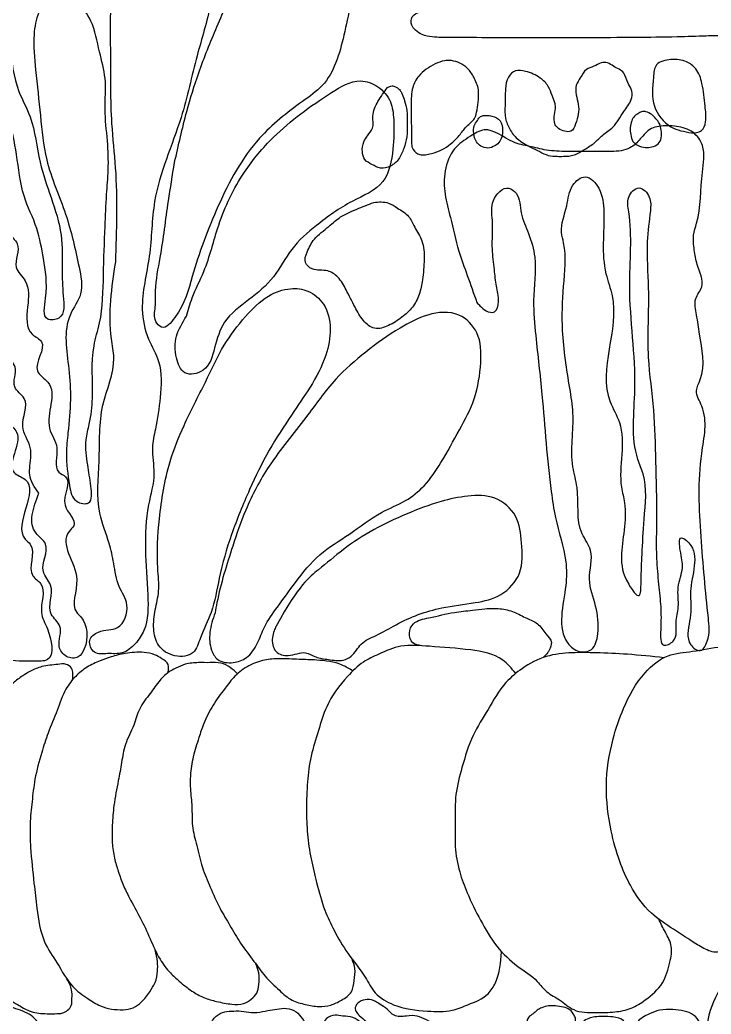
# Model space of a CAD drawing. Header units: millimetres. Extents: x 0 to 1128, y 0 to 3594.
# Drawn here: x 497.5 to 558.6, y 3270.1 to 3358.1 of the extents above; entities that cross this region are included whole.
import ezdxf

# ---------------------------------------------------------------- set-up
doc = ezdxf.new("R2010")
doc.units = ezdxf.units.MM
doc.layers.add('ceco.net 396 Corinthian column', color=7, linetype='Continuous')

msp = doc.modelspace()

# ---------------------------------------------------------------- linework, layer by layer
at = {"layer": 'ceco.net 396 Corinthian column'}
for points, knots in [([(493.704, 3311.101), (493.941, 3310.833), (495.102, 3309.521), (493.032, 3306.542), (495.578, 3304.381), (494.392, 3302.316), (496.578, 3301.269), (498.119, 3301.395), (500.679, 3301.285), (500.146, 3304.045), (498.99, 3305.846), (499.983, 3307.986), (497.844, 3309.189), (499.112, 3311.292), (496.491, 3313.09), (499.776, 3317.054), (495.753, 3318.226), (498.174, 3321.197), (495.727, 3322.815), (496.613, 3324.81), (495.558, 3327.103), (495.999, 3329.801), (494.856, 3332.617), (494.853, 3334.921), (493.414, 3336.472), (493.886, 3340.184), (491.198, 3345.103), (489.448, 3352.909), (486.28, 3361.985), (482.972, 3371.366), (480.485, 3378.901), (478.7, 3383.89), (475.763, 3388.49), (473.468, 3393.288), (469.181, 3398.445), (465.86, 3403.072), (461.756, 3407.929), (457.95, 3411.04), (454.825, 3414.167), (451.416, 3414.842), (449.073, 3415.558), (447.549, 3415.054), (447.519, 3413.954), (448.366, 3413.294), (449.682, 3413.081), (451.674, 3412.132), (453.758, 3410.976), (457.957, 3409.57), (460.233, 3405.429), (463.434, 3402.464), (464.169, 3399.847), (466.471, 3398.795), (466.995, 3396.095), (469.945, 3393.422), (471.106, 3388.89), (473.416, 3384.829), (474.012, 3381.741), (475.186, 3379.768), (474.939, 3377.891), (476.201, 3376.608), (476.252, 3375.152), (476.473, 3373.77), (477.158, 3372.639), (478.447, 3371.491), (478.714, 3369.832), (480.038, 3368.286), (479.275, 3366.824), (479.737, 3365.737), (480.462, 3365.35), (480.926, 3364.224), (481.8, 3363.037), (481.457, 3361.282), (482.787, 3359.402), (483.564, 3356.978), (483.857, 3353.948), (486.026, 3349.212), (487, 3342.048), (489.972, 3335.1), (489.864, 3329.95), (491.053, 3327.262), (491.548, 3324.977), (491.146, 3322.853), (492.425, 3321.169), (491.499, 3319.14), (493.83, 3318.11), (492.356, 3315.885), (494.375, 3314.079), (492.985, 3312.194), (493.56, 3311.319), (493.704, 3311.101)], [0, 0, 0, 0, 0.004087, 0.020037, 0.030138, 0.035917, 0.042172, 0.052438, 0.057288, 0.068104, 0.074188, 0.084408, 0.088234, 0.099387, 0.10194, 0.12297, 0.127558, 0.141813, 0.146509, 0.157642, 0.161729, 0.1762, 0.188226, 0.197775, 0.202109, 0.212256, 0.238677, 0.267485, 0.30748, 0.353284, 0.386139, 0.402321, 0.416187, 0.451081, 0.465319, 0.495978, 0.519192, 0.540688, 0.555009, 0.57051, 0.581106, 0.583834, 0.587981, 0.591014, 0.595975, 0.603665, 0.617159, 0.62452, 0.65568, 0.669047, 0.675944, 0.68665, 0.695744, 0.706528, 0.732641, 0.749555, 0.761991, 0.769809, 0.776142, 0.782968, 0.789406, 0.792949, 0.799632, 0.804685, 0.813063, 0.818846, 0.826981, 0.829354, 0.832179, 0.836274, 0.843454, 0.848924, 0.856043, 0.869567, 0.879212, 0.892055, 0.931028, 0.964853, 0.980742, 0.991082, 0.999535, 1.008456, 1.015414, 1.022646, 1.029589, 1.037164, 1.046071, 1.055055, 1.05805, 1.05805, 1.05805, 1.05805]), ([(499.138, 3316.234), (498.656, 3314.917), (498.003, 3313.131), (500.387, 3311.555), (498.973, 3309.508), (500.762, 3307.842), (499.594, 3305.741), (501.473, 3304.418), (500.627, 3302.845), (501.489, 3301.647), (502.699, 3301.554), (503.57, 3303.045), (503.472, 3304.758), (501.846, 3306.221), (503.437, 3309.143), (500.682, 3311.944), (502.741, 3313.67), (500.596, 3315.221), (502.288, 3317.471), (500.288, 3318.252), (501.167, 3320.301), (499.296, 3322.494), (501.159, 3325.61), (498.206, 3327.174), (500.181, 3329.47), (497.928, 3330.448), (498.153, 3332.711), (498.384, 3334.857), (496.644, 3336.294), (497.784, 3338.171), (496.364, 3339.135), (496.84, 3340.474), (494.856, 3341.426), (496.641, 3343.563), (494.592, 3345.221), (496.154, 3349.402), (492.347, 3354.758), (490.575, 3362.259), (487.933, 3368.681), (486.637, 3374.977), (482.833, 3380.753), (480.723, 3387.288), (477.481, 3392.767), (474.818, 3397.059), (472.145, 3400.904), (469.132, 3402.772), (468.127, 3404.542), (467.03, 3404.91), (466.15, 3404.39), (466.969, 3402.9), (468.715, 3400.912), (471.527, 3396.95), (474.972, 3391.626), (478.62, 3386.248), (480.938, 3379.933), (482.818, 3374.001), (485.502, 3367.168), (487.663, 3361.257), (489.034, 3355.524), (491.212, 3350.864), (493.029, 3345.787), (493.451, 3341.098), (495.026, 3337.571), (495.979, 3334.114), (496.331, 3331.031), (495.885, 3328.528), (497.506, 3327.405), (496.522, 3325.616), (498.554, 3324.467), (497.184, 3322.194), (498.671, 3320.359), (498.347, 3318.852), (498.299, 3317.432), (498.772, 3316.757), (499.138, 3316.234)], [0, 0, 0, 0, 0.0141431, 0.0191891, 0.0288728, 0.0343285, 0.0444945, 0.0497827, 0.0569002, 0.0612174, 0.0653243, 0.0688893, 0.0801836, 0.082331, 0.0939116, 0.1110487, 0.113582, 0.1214926, 0.131471, 0.1342904, 0.1429304, 0.1502337, 0.1664845, 0.1719291, 0.1822849, 0.1863369, 0.1961739, 0.2053314, 0.2111025, 0.2193706, 0.2241139, 0.2275321, 0.233633, 0.2428611, 0.2488724, 0.259806, 0.2886248, 0.3209044, 0.3524846, 0.3710869, 0.3969143, 0.4337564, 0.4525216, 0.4725941, 0.4943387, 0.50735, 0.5141149, 0.5174731, 0.5201936, 0.523853, 0.5339088, 0.5547762, 0.5798082, 0.6104738, 0.6315713, 0.6597853, 0.6847613, 0.7191363, 0.7348097, 0.7548798, 0.78035, 0.7987832, 0.8103151, 0.8262318, 0.8410928, 0.8481824, 0.8537574, 0.8606335, 0.8658927, 0.8757764, 0.8836944, 0.891099, 0.8932133, 0.9004675, 0.9004675, 0.9004675, 0.9004675]), ([(492.91, 3371.067), (492.964, 3370.328), (492.979, 3369.444), (491.564, 3369.189), (489.89, 3369.198), (490.408, 3366.962), (492.148, 3365.237), (493.869, 3362.113), (494.051, 3358.177), (495.399, 3354.117), (496.411, 3350.017), (497.265, 3346.106), (497.559, 3342.662), (499.062, 3339.839), (499.6, 3336.663), (500.014, 3334.382), (499.35, 3331.414), (501.537, 3331.658), (501.246, 3333.956), (501.184, 3336.2), (501.28, 3339.244), (500.265, 3342.348), (499.029, 3345.741), (498.772, 3349.084), (497.008, 3352.223), (496.606, 3355.347), (496.397, 3359.109), (494.926, 3362.751), (496.399, 3366.691), (493.231, 3369.479), (494.673, 3373.699), (493.905, 3377.511), (492.428, 3381.047), (493.375, 3384.977), (491.666, 3389.647), (490.304, 3393.294), (488.026, 3395.046), (486.888, 3395.671), (485.443, 3395.508), (484.81, 3392.148), (483.906, 3388.828), (486.098, 3385.742), (487.419, 3383.077), (489.335, 3379.25), (491.385, 3375.212), (492.617, 3372.356), (492.901, 3371.11), (492.91, 3371.067)], [0, 0, 0, 0, 0.00088925, 0.00164418, 0.00280344, 0.0036027, 0.00561087, 0.00838616, 0.01088383, 0.01400944, 0.01753977, 0.01997334, 0.02264136, 0.02485801, 0.02679843, 0.02932792, 0.03066842, 0.03137413, 0.0328052, 0.03449032, 0.03666622, 0.03913408, 0.04148628, 0.04443134, 0.04619123, 0.04912196, 0.05109778, 0.0542722, 0.05750017, 0.05849786, 0.06271258, 0.06534229, 0.06696231, 0.07082159, 0.07344312, 0.07758741, 0.07883726, 0.079529, 0.08038327, 0.08145208, 0.08608464, 0.08731211, 0.08938415, 0.09252243, 0.09650803, 0.09912797, 0.09922003, 0.09922003, 0.09922003, 0.09922003]), ([(505.946, 3336.694), (505.606, 3334.426), (505.182, 3331.585), (506.067, 3327.335), (504.379, 3323.838), (504.624, 3319.207), (504.126, 3315.003), (505.342, 3312.109), (505.827, 3309.936), (506.05, 3308.008), (507.31, 3306.347), (506.433, 3303.95), (504.6, 3304.235), (503.399, 3303.269), (503.977, 3301.887), (505.299, 3302.096), (506.607, 3301.923), (507.748, 3302.874), (508.852, 3304.549), (508.796, 3308.92), (508.222, 3313.522), (509.555, 3317.795), (509.033, 3320.06), (509.587, 3322.273), (509.922, 3324.779), (510.108, 3327.645), (508.648, 3329.974), (508.013, 3333.2), (509.151, 3337.221), (509.114, 3343.091), (511.776, 3348.741), (512.989, 3354.682), (514.517, 3359.469), (514.981, 3364.32), (514.44, 3367.995), (513.605, 3371.076), (511.588, 3371.449), (509.495, 3370.872), (507.427, 3368.366), (506.466, 3364.975), (505.383, 3360.461), (505.564, 3355.193), (505.459, 3349.699), (506.179, 3343.566), (506.04, 3339.472), (505.946, 3336.694)], [0, 0, 0, 0, 0.0270861, 0.0339197, 0.050906, 0.0705838, 0.0890403, 0.1001167, 0.1073585, 0.1157194, 0.1227772, 0.1312964, 0.1382812, 0.1425051, 0.1468898, 0.1515418, 0.1567093, 0.1623619, 0.1678587, 0.1804164, 0.2121715, 0.2234599, 0.2324322, 0.2390355, 0.2502828, 0.2630497, 0.2716771, 0.282345, 0.3012299, 0.3205935, 0.3516117, 0.3740345, 0.3928787, 0.4116208, 0.4308946, 0.4390507, 0.4457944, 0.4525381, 0.464517, 0.4820945, 0.4945232, 0.5197102, 0.5444519, 0.5601306, 0.5932311, 0.5932311, 0.5932311, 0.5932311]), ([(511.157, 3345.496), (510.971, 3344.361), (510.513, 3341.56), (510.057, 3337.774), (509.418, 3334.649), (509.515, 3332.771), (509.25, 3331.589), (510.201, 3330.548), (512.01, 3332.649), (512.834, 3336.141), (514.935, 3341.857), (517.935, 3347.407), (521.696, 3350.374), (525.082, 3352.698), (526.269, 3356.987), (527.167, 3361.645), (526.562, 3365.813), (526.785, 3368.81), (525.257, 3370.764), (522.474, 3370.158), (519.285, 3367.152), (517.003, 3362.352), (514.911, 3357.547), (513.326, 3353.702), (512.102, 3349.676), (511.498, 3347.005), (511.157, 3345.496)], [0, 0, 0, 0, 0.0137126, 0.0338433, 0.0456356, 0.0513756, 0.0564075, 0.0593054, 0.0650463, 0.0808233, 0.1072239, 0.1351501, 0.1550725, 0.1639496, 0.1832231, 0.2047677, 0.2208756, 0.2330325, 0.2399886, 0.2462777, 0.2636851, 0.2910303, 0.3089037, 0.3263809, 0.3405868, 0.3590475, 0.3590475, 0.3590475, 0.3590475]), ([(502.552, 3359.837), (502.999, 3359.251), (504.023, 3357.905), (504.439, 3355.411), (505.182, 3352.846), (504.896, 3350.171), (505.254, 3347.493), (505.34, 3344.973), (505.108, 3342.446), (504.988, 3339.352), (504.846, 3335.563), (504.817, 3331.988), (503.67, 3328.467), (504.041, 3325.41), (503.72, 3322.631), (503.182, 3320.706), (503.458, 3318.765), (503.726, 3317.146), (503.957, 3315.104), (502.11, 3315.429), (501.777, 3317.426), (501.489, 3319.403), (501.773, 3321.957), (502.006, 3324.444), (501.806, 3327.888), (501.142, 3331.308), (503.196, 3333.9), (502.523, 3337.117), (501.672, 3341.028), (499.679, 3345.306), (499.289, 3349.696), (498.893, 3353.377), (498.579, 3356.448), (499.01, 3358.79), (499.882, 3360.169), (501.327, 3360.921), (502.06, 3360.273), (502.552, 3359.837)], [0, 0, 0, 0, 0.008674, 0.0199113, 0.0295381, 0.0403524, 0.051477, 0.0617406, 0.0703553, 0.0817388, 0.0986632, 0.1157116, 0.123985, 0.1423741, 0.1515924, 0.1572489, 0.1661394, 0.1737089, 0.179591, 0.183794, 0.1898767, 0.2013009, 0.2085324, 0.2202085, 0.2310369, 0.2501793, 0.2583102, 0.2677553, 0.2869236, 0.3072582, 0.3229449, 0.3391151, 0.3516063, 0.3595475, 0.3670944, 0.3704501, 0.3773238, 0.3773238, 0.3773238, 0.3773238]), ([(537.451, 3359.211), (536.837, 3359.19), (535.747, 3359.153), (534.282, 3359.192), (533.162, 3358.932), (532.097, 3358.605), (532.054, 3357.66), (532.496, 3357.139), (533.118, 3356.739), (534.188, 3356.537), (536.258, 3356.588), (539.444, 3356.491), (543.458, 3356.531), (547.666, 3356.504), (551.713, 3356.572), (555.232, 3356.57), (557.895, 3356.69), (559.498, 3356.713), (560.757, 3356.777), (561.029, 3357.712), (560.991, 3358.549), (560.406, 3359.087), (559.669, 3359.477), (557.627, 3359.454), (554.487, 3359.257), (549.965, 3359.222), (545.869, 3359.376), (542.014, 3359.127), (539.415, 3359.136), (537.844, 3359.196), (537.451, 3359.211)], [0, 0, 0, 0, 0.0073689, 0.0130632, 0.0171661, 0.0215907, 0.0244387, 0.0267145, 0.0295009, 0.0331157, 0.0394793, 0.0542143, 0.0711262, 0.0873658, 0.1044452, 0.1193468, 0.1295667, 0.1357636, 0.1393785, 0.1428269, 0.1458552, 0.1490531, 0.1516738, 0.1557045, 0.1727962, 0.189709, 0.2094661, 0.2216992, 0.2357638, 0.2404559, 0.2404559, 0.2404559, 0.2404559]), ([(536.397, 3354.299), (536.643, 3354.151), (537.164, 3353.837), (537.693, 3352.978), (538.105, 3352.049), (538.048, 3351.043), (537.948, 3350.205), (537.755, 3349.278), (536.938, 3348.709), (536.365, 3347.837), (535.628, 3347.154), (534.819, 3346.565), (533.892, 3346.28), (532.936, 3346.038), (532.059, 3346.679), (532.164, 3347.851), (532.08, 3349.133), (532.105, 3350.61), (532.101, 3352.02), (532.664, 3353.127), (533.417, 3353.786), (534.204, 3354.214), (534.955, 3354.532), (535.722, 3354.547), (536.159, 3354.387), (536.397, 3354.299)], [0, 0, 0, 0, 0.00337242, 0.00715773, 0.01179939, 0.01523662, 0.01893244, 0.02205073, 0.02602495, 0.03017973, 0.03447705, 0.03794519, 0.04197261, 0.04611683, 0.04898329, 0.05337625, 0.05887837, 0.06472326, 0.0709385, 0.07545063, 0.07902176, 0.08272141, 0.08613047, 0.08863009, 0.09164549, 0.09164549, 0.09164549, 0.09164549]), ([(544.837, 3348.82), (544.934, 3348.705), (545.16, 3348.437), (545.65, 3348.243), (546.369, 3348.157), (546.671, 3348.982), (546.932, 3349.746), (546.929, 3350.658), (546.678, 3351.472), (546.605, 3352.339), (547.111, 3353.018), (547.486, 3353.771), (548.288, 3353.973), (548.838, 3354.351), (549.515, 3354.366), (550.108, 3353.894), (551.009, 3353.568), (551.19, 3352.555), (551.712, 3351.871), (551.583, 3350.855), (550.77, 3349.923), (550.165, 3348.651), (549.054, 3347.978), (548.331, 3347.178), (547.438, 3346.667), (546.574, 3346.087), (545.709, 3346.035), (544.947, 3346.038), (544.205, 3346.065), (543.441, 3346.487), (542.514, 3346.93), (541.508, 3347.472), (540.792, 3348.399), (540.359, 3349.419), (540.419, 3350.654), (540.411, 3351.866), (540.547, 3353.022), (541.31, 3353.744), (542.421, 3353.547), (543.444, 3353.118), (544.273, 3352.3), (544.558, 3351.369), (544.959, 3350.553), (544.754, 3349.768), (544.744, 3349.216), (544.814, 3348.915), (544.837, 3348.82)], [0, 0, 0, 0, 0.0017692, 0.0041185, 0.0062632, 0.0093714, 0.0128394, 0.0164133, 0.0198236, 0.0231583, 0.026144, 0.0297193, 0.0326004, 0.0354816, 0.0376263, 0.0400819, 0.0443784, 0.0480081, 0.0514193, 0.054288, 0.0593148, 0.0659905, 0.0705702, 0.0744502, 0.0787483, 0.0828024, 0.0866101, 0.0887826, 0.0919781, 0.0952719, 0.0990109, 0.1043449, 0.1086262, 0.1127537, 0.1172669, 0.1231176, 0.1274132, 0.13073, 0.1342461, 0.1399347, 0.1440739, 0.1475181, 0.1515357, 0.1543957, 0.1569013, 0.1580654, 0.1580654, 0.1580654, 0.1580654]), ([(556.906, 3348.117), (556.271, 3348.228), (554.852, 3348.477), (553.27, 3350.52), (553.504, 3352.492), (553.624, 3354.379), (555.139, 3354.663), (556.386, 3354.574), (557.457, 3353.747), (557.954, 3352.29), (558.063, 3350.685), (558.266, 3349.297), (557.953, 3348.32), (557.355, 3348.128), (557.051, 3348.121), (556.906, 3348.117)], [0, 0, 0, 0, 0.0075421, 0.01685535, 0.02703918, 0.03153456, 0.03694378, 0.04244871, 0.04659516, 0.05213317, 0.06020359, 0.06575511, 0.06911368, 0.07103604, 0.07276986, 0.07276986, 0.07276986, 0.07276986]), ([(512.208, 3331.897), (511.853, 3331.316), (511.158, 3330.179), (511.194, 3328.379), (511.865, 3326.513), (514.173, 3326.979), (514.716, 3329.188), (515.418, 3331.645), (517.777, 3333.344), (520.052, 3335.224), (521.398, 3337.973), (523.908, 3340.137), (526.577, 3342.068), (529.977, 3343.396), (530.533, 3346.606), (530.622, 3348.935), (530.385, 3350.958), (529.282, 3352.301), (527.207, 3353.025), (523.864, 3350.985), (520.384, 3348.466), (516.95, 3344.418), (514.999, 3340.296), (514.103, 3336.345), (512.759, 3333.804), (512.365, 3332.44), (512.208, 3331.897)], [0, 0, 0, 0, 0.0079095, 0.0154864, 0.0214882, 0.0279664, 0.0368304, 0.0465203, 0.0580725, 0.0700382, 0.081601, 0.0937669, 0.108893, 0.1217556, 0.133647, 0.1441422, 0.1503729, 0.1572921, 0.1637484, 0.1747448, 0.2005275, 0.2164657, 0.2371942, 0.2543372, 0.2645185, 0.2712474, 0.2712474, 0.2712474, 0.2712474]), ([(530.009, 3352.141), (529.712, 3351.737), (529.145, 3350.966), (528.585, 3349.726), (528.847, 3348.561), (528.236, 3347.917), (527.83, 3347.256), (527.713, 3346.501), (527.931, 3345.676), (528.647, 3345.31), (529.389, 3344.888), (530.334, 3345.12), (531.072, 3345.788), (531.457, 3346.746), (531.767, 3347.793), (531.747, 3348.93), (531.753, 3350), (531.566, 3350.878), (531.33, 3351.434), (531.177, 3351.831), (530.949, 3352.046), (530.704, 3352.225), (530.362, 3352.307), (530.138, 3352.201), (530.009, 3352.141)], [0, 0, 0, 0, 0.0060061, 0.01145008, 0.01571215, 0.01891232, 0.02137743, 0.02496627, 0.02777237, 0.03082713, 0.03409354, 0.0377163, 0.04149087, 0.04561751, 0.04983627, 0.0544535, 0.05907072, 0.06260758, 0.06503867, 0.06630306, 0.06760845, 0.06869416, 0.06992416, 0.07156629, 0.07156629, 0.07156629, 0.07156629]), ([(539.023, 3349.657), (539.325, 3349.593), (539.922, 3349.465), (540.223, 3348.617), (540.183, 3347.933), (539.982, 3347.343), (539.515, 3346.931), (538.893, 3346.703), (538.274, 3346.898), (537.766, 3347.353), (537.626, 3348.026), (537.587, 3348.732), (537.943, 3349.18), (538.178, 3349.596), (538.641, 3349.685), (538.929, 3349.65), (539.11, 3349.628)], [0, 0, 0, 0, 0.00345178, 0.00683894, 0.00947695, 0.01169021, 0.01404206, 0.01669087, 0.01919738, 0.02138746, 0.02450575, 0.02714365, 0.02940487, 0.03119524, 0.03250476, 0.03468543, 0.03468543, 0.03468543, 0.03468543]), ([(552.876, 3349.99), (553.056, 3349.917), (553.399, 3349.78), (553.751, 3349.372), (554.117, 3348.946), (554.239, 3348.336), (554.284, 3347.697), (553.994, 3347.084), (553.413, 3346.839), (552.774, 3346.796), (552.171, 3346.945), (551.641, 3347.349), (551.517, 3347.96), (551.452, 3348.576), (551.574, 3349.146), (551.827, 3349.636), (552.221, 3349.828), (552.542, 3350.054), (552.766, 3350.011), (552.876, 3349.99)], [0, 0, 0, 0, 0.00228407, 0.00432841, 0.00633694, 0.00889503, 0.01153161, 0.01392865, 0.01640266, 0.01862225, 0.02153526, 0.02364959, 0.02614973, 0.02862243, 0.03105768, 0.03304207, 0.03488278, 0.03621589, 0.03749494, 0.03749494, 0.03749494, 0.03749494]), ([(537.911, 3333.093), (537.632, 3333.899), (537.105, 3335.421), (536.167, 3337.891), (535.677, 3340.33), (535.016, 3342.658), (534.962, 3344.773), (535.723, 3346.761), (537.182, 3347.727), (538.998, 3348.864), (540.686, 3347.267), (542.569, 3346.944), (544.148, 3346.518), (546.132, 3346.44), (548.061, 3346.482), (549.904, 3346.438), (551.401, 3346.576), (552.426, 3347.589), (553.109, 3348.483), (554.307, 3348.781), (555.569, 3348.759), (557.095, 3348.334), (558.217, 3346.747), (557.668, 3343.869), (557.766, 3341.225), (556.987, 3339.01), (557.154, 3337.745), (557.375, 3336.258), (558.21, 3334.699), (557.04, 3333.411), (557.405, 3331.893), (557.673, 3329.583), (558.264, 3327.216), (557.117, 3325.174), (558.478, 3323.082), (557.4, 3318.641), (557.688, 3312.483), (558.208, 3306.808), (558.579, 3303.56), (557.767, 3301.973), (556.306, 3303.097), (556.74, 3304.597), (556.889, 3306.233), (556.646, 3308.566), (557.835, 3311.177), (555.724, 3312.536), (555.944, 3310.794), (556.268, 3309.63), (555.553, 3307.901), (555.862, 3306.263), (555.404, 3304.734), (555.761, 3303.255), (554.081, 3302.429), (554.214, 3304.586), (554.215, 3306.094), (553.978, 3308.279), (553.731, 3310.89), (553.866, 3314.532), (553.705, 3318.904), (553.645, 3323.634), (552.848, 3328.723), (553.238, 3333.708), (552.834, 3338.047), (553.232, 3340.713), (553.365, 3342.429), (552.265, 3343.65), (551.099, 3342.4), (551.746, 3339.378), (551.066, 3333.686), (552.324, 3326.479), (551.447, 3320.708), (553.056, 3317.124), (552.693, 3314.252), (552.543, 3310.906), (552.436, 3309.076), (552.433, 3306.567), (550.85, 3308.748), (550.487, 3311.19), (551.359, 3314.314), (550.235, 3318.141), (551.386, 3321.432), (548.179, 3326.473), (550.94, 3331.414), (548.798, 3336.722), (549.303, 3340.05), (549.027, 3343.03), (547.613, 3344.637), (546.052, 3343.372), (545.966, 3341.487), (545.199, 3339.777), (545.896, 3337.435), (545.528, 3334.508), (545.372, 3330.211), (545.977, 3326.481), (546.636, 3322.489), (546.038, 3319.485), (547.102, 3316.032), (546.54, 3313.301), (548.395, 3310.959), (547.543, 3308.614), (548.556, 3306.236), (548.74, 3304.189), (548.349, 3302.276), (546.847, 3302.069), (544.794, 3303.843), (545.843, 3307.115), (545.861, 3310.808), (544.877, 3313.519), (544.394, 3317.034), (544.014, 3320.659), (543.678, 3325.27), (543.177, 3329.459), (542.792, 3333.511), (543.297, 3336.575), (542.563, 3339.16), (541.7, 3340.932), (541.759, 3342.55), (540.462, 3343.601), (539.03, 3342.118), (539.399, 3340.13), (539.181, 3338.07), (539.467, 3336.143), (539.599, 3334.554), (539.936, 3333.404), (539.666, 3332.088), (538.673, 3332.305), (538.265, 3332.743), (538.003, 3333.002), (537.911, 3333.093)], [0, 0, 0, 0, 0.010187, 0.019222, 0.031458, 0.039828, 0.047989, 0.056464, 0.063594, 0.068909, 0.079931, 0.085869, 0.091999, 0.09931, 0.109467, 0.114935, 0.121574, 0.126374, 0.131714, 0.134434, 0.140684, 0.146779, 0.152556, 0.161922, 0.179993, 0.184283, 0.189493, 0.194799, 0.202759, 0.207413, 0.213143, 0.219987, 0.235994, 0.240108, 0.245867, 0.262516, 0.291754, 0.320477, 0.328717, 0.332834, 0.336719, 0.344961, 0.349506, 0.356502, 0.373477, 0.375496, 0.379867, 0.38608, 0.393129, 0.400025, 0.405518, 0.412142, 0.41572, 0.421273, 0.429259, 0.437278, 0.446382, 0.460901, 0.480505, 0.498669, 0.51727, 0.541696, 0.558034, 0.568977, 0.573711, 0.578597, 0.583481, 0.588564, 0.614701, 0.651134, 0.67584, 0.681236, 0.697212, 0.709575, 0.719382, 0.724157, 0.729555, 0.739681, 0.758587, 0.764139, 0.787018, 0.794982, 0.832377, 0.840304, 0.862096, 0.87064, 0.876824, 0.882062, 0.889641, 0.899253, 0.902955, 0.9182, 0.933813, 0.954298, 0.963078, 0.981995, 0.989398, 1.005834, 1.012329, 1.022499, 1.032185, 1.042013, 1.047878, 1.052297, 1.057237, 1.077577, 1.085926, 1.101951, 1.111141, 1.128298, 1.14542, 1.166293, 1.178656, 1.193906, 1.202534, 1.210227, 1.217359, 1.220483, 1.22746, 1.234366, 1.244529, 1.251826, 1.257679, 1.263172, 1.267081, 1.270011, 1.272847, 1.274388, 1.274388, 1.274388, 1.274388]), ([(528.78, 3341.967), (528.281, 3341.766), (527.292, 3341.368), (525.866, 3340.795), (524.744, 3339.728), (523.516, 3338.874), (522.926, 3337.724), (522.536, 3336.628), (523.502, 3335.852), (524.63, 3336.084), (525.758, 3335.337), (526.401, 3334.11), (527.078, 3332.782), (527.745, 3331.53), (528.829, 3330.597), (530.185, 3331.045), (531.252, 3331.758), (532.276, 3332.636), (532.859, 3333.822), (533.153, 3335.275), (533.278, 3336.851), (533.208, 3338.528), (532.418, 3339.67), (531.929, 3340.846), (530.959, 3341.384), (530.001, 3342.069), (529.234, 3342.005), (528.78, 3341.967)], [0, 0, 0, 0, 0.006439, 0.012755, 0.0180507, 0.0248564, 0.0300335, 0.0338017, 0.036993, 0.0425393, 0.0466765, 0.0520583, 0.0588937, 0.064441, 0.0692266, 0.0742282, 0.0797767, 0.0849076, 0.0899902, 0.095219, 0.1024914, 0.1090043, 0.1145257, 0.118829, 0.1237298, 0.1273287, 0.132541, 0.132541, 0.132541, 0.132541]), ([(523.167, 3325.61), (523.686, 3326.513), (524.944, 3328.7), (525.213, 3332.396), (523.094, 3334.238), (521.235, 3334.451), (519.177, 3333.708), (517.289, 3331.787), (515.353, 3329.251), (513.829, 3325.856), (512.058, 3322.515), (510.443, 3318.522), (509.771, 3314.225), (509.538, 3310.377), (509.866, 3307.667), (509.424, 3305.905), (509.205, 3304.294), (509.605, 3302.599), (511.079, 3301.644), (512.986, 3301.852), (513.501, 3303.819), (514.611, 3305.82), (515.099, 3309.036), (516.167, 3312.678), (517.702, 3316.446), (519.437, 3320.007), (521.359, 3322.957), (522.608, 3324.79), (523.167, 3325.61)], [0, 0, 0, 0, 0.0125821, 0.030476, 0.0376404, 0.0437643, 0.0519741, 0.0628033, 0.0753761, 0.0899478, 0.1069695, 0.12057, 0.1410945, 0.1584784, 0.1665554, 0.1732845, 0.1799405, 0.1859595, 0.1928418, 0.1992955, 0.205098, 0.2147893, 0.2272367, 0.2431169, 0.2601956, 0.2756685, 0.2903103, 0.3021472, 0.3021472, 0.3021472, 0.3021472]), ([(514.737, 3305.641), (514.793, 3305.943), (515.16, 3307.95), (516.096, 3310.987), (517.505, 3315.084), (519.565, 3319.001), (522.616, 3322.588), (525.139, 3326.244), (528.073, 3328.797), (530.804, 3330.729), (533.484, 3332.166), (536.299, 3332.441), (538.271, 3330.388), (538.318, 3327.562), (537.87, 3324.603), (536.323, 3321.744), (534.897, 3319.156), (533.436, 3316.907), (531.569, 3315.431), (529.093, 3314.476), (526.741, 3312.59), (523.868, 3310.914), (521.945, 3308.486), (520.383, 3306.313), (519.097, 3304.578), (518.549, 3302.912), (517.695, 3301.621), (516.326, 3301.134), (514.958, 3301.286), (514.271, 3302.521), (514.191, 3303.998), (514.546, 3305.066), (514.737, 3305.641)], [0, 0, 0, 0, 0.0036655, 0.0243457, 0.0377968, 0.0553641, 0.0767069, 0.0938698, 0.108114, 0.1228393, 0.1336436, 0.1445734, 0.1535167, 0.1639446, 0.176981, 0.1890617, 0.2022737, 0.2124311, 0.2207497, 0.2301791, 0.2438253, 0.2564794, 0.2695121, 0.2802037, 0.2886518, 0.2949154, 0.3011992, 0.3061144, 0.3117916, 0.3156715, 0.3218266, 0.329004, 0.329004, 0.329004, 0.329004]), ([(520.147, 3304.475), (522.214, 3308.187), (523.803, 3309.328), (526.154, 3311.375), (528.743, 3313.059), (531.68, 3314.418), (534.447, 3315.492), (537.074, 3316.043), (539.582, 3316.089), (541.626, 3314.31), (541.88, 3311.747), (542.052, 3309.108), (540.165, 3307.043), (537.553, 3306.46), (535.065, 3306.203), (532.707, 3305.538), (530.784, 3304.641), (529.173, 3303.687), (527.587, 3303.041), (527.026, 3301.854), (525.927, 3301.304), (524.82, 3301.525), (523.694, 3301.64), (522.584, 3302.361), (521.397, 3301.692), (520.159, 3302.018), (519.72, 3302.999), (519.849, 3303.824), (520.085, 3304.338), (520.147, 3304.475)], [0.00222608, 0.00222608, 0.00222608, 0.00222608, 0.00452236, 0.00654886, 0.00888516, 0.01114946, 0.01350562, 0.01524117, 0.01694835, 0.01869676, 0.02043978, 0.02235703, 0.02416536, 0.02586129, 0.02801568, 0.0295646, 0.03110695, 0.03255375, 0.03364068, 0.03463731, 0.03520792, 0.03614534, 0.03697151, 0.03765903, 0.03877848, 0.03958584, 0.04006117, 0.04095801, 0.04128182, 0.04128182, 0.04128182, 0.04128182]), ([(533.012, 3302.731), (532.721, 3302.778), (532.114, 3302.874), (531.831, 3303.865), (532.302, 3304.958), (534.003, 3305.229), (535.668, 3305.698), (537.353, 3305.842), (538.692, 3306.037), (539.942, 3306.059), (541.231, 3305.776), (542.244, 3305.159), (543.398, 3304.756), (543.89, 3303.83), (544.668, 3303.121), (544.378, 3302.475), (544.133, 3302.019), (543.917, 3301.821), (543.766, 3301.683)], [0, 0, 0, 0, 0.00326493, 0.00680426, 0.01043523, 0.01622086, 0.02543563, 0.03178942, 0.03619835, 0.04160581, 0.04663129, 0.05163915, 0.05584268, 0.06050332, 0.06403584, 0.06684523, 0.06788136, 0.07028417, 0.07028417, 0.07028417, 0.07028417]), ([(510.573, 3300.339), (510.625, 3300.601), (510.732, 3301.135), (510.028, 3301.597), (509.345, 3301.997), (508.216, 3302.21), (506.908, 3302.107), (505.62, 3301.785), (504.488, 3301.379), (503.387, 3300.878), (502.34, 3300.026), (501.357, 3298.756), (500.804, 3296.942), (499.964, 3295.125), (499.337, 3293.078), (498.769, 3291.074), (498.549, 3288.932), (498.325, 3286.922), (498.414, 3284.495), (498.678, 3282.021), (499.001, 3279.234), (499.349, 3276.696), (500.876, 3274.587), (501.852, 3272.655), (503.352, 3271.573), (504.774, 3270.664), (506.223, 3270.446), (507.526, 3270.615), (508.333, 3271.243), (508.925, 3272.038), (509.511, 3272.927), (509.662, 3273.869), (509.677, 3274.851), (509.525, 3275.465), (509.439, 3275.814)], [0, 0, 0, 0, 0.0029188, 0.0059328, 0.0088296, 0.0126261, 0.0192651, 0.0244022, 0.0284202, 0.0336141, 0.0387385, 0.0443877, 0.052483, 0.0611158, 0.0682777, 0.0779937, 0.0858923, 0.0939235, 0.1020979, 0.1148085, 0.1235518, 0.1357781, 0.1444823, 0.1543077, 0.1610927, 0.1662076, 0.1743333, 0.1779769, 0.1815223, 0.1861245, 0.1898635, 0.1940377, 0.1972727, 0.2015423, 0.2015423, 0.2015423, 0.2015423]), ([(541.344, 3300.282), (540.99, 3300.714), (539.994, 3301.93), (537.083, 3302.458), (534.121, 3302.629), (531.301, 3302.891), (529.389, 3302.079), (527.722, 3301.289), (526.106, 3299.724), (524.619, 3297.704), (523.893, 3295.174), (523.178, 3292.992), (522.874, 3290.637), (522.821, 3288.333), (522.871, 3286.051), (523.212, 3283.884), (523.751, 3281.644), (524.332, 3279.493), (525.306, 3277.418), (526.479, 3275.408), (527.928, 3273.732), (528.849, 3271.828), (530.867, 3270.665), (533.244, 3270.383), (535.535, 3270.296), (537.281, 3271.045), (538.808, 3271.608), (539.902, 3273.373), (540.019, 3274.71), (540.101, 3275.652)], [0, 0, 0, 0, 0.0065342, 0.0183726, 0.0329519, 0.042956, 0.05127, 0.0573074, 0.0648697, 0.0778134, 0.086684, 0.0960722, 0.1051904, 0.1148668, 0.1235767, 0.1323759, 0.1409782, 0.1510759, 0.1588677, 0.1682691, 0.1787297, 0.1852592, 0.1929546, 0.2051064, 0.2138256, 0.2196427, 0.2277278, 0.2323786, 0.2435072, 0.2435072, 0.2435072, 0.2435072]), ([(554.469, 3301.674), (553.391, 3301.785), (551.393, 3301.989), (548.681, 3302.111), (546.283, 3302.141), (543.991, 3301.922), (542.016, 3300.863), (540.167, 3299.331), (538.963, 3297.133), (537.41, 3294.743), (536.634, 3292.136), (535.934, 3289.562), (536.035, 3287.199), (535.913, 3284.904), (536.307, 3282.805), (537.111, 3280.63), (538.216, 3278.429), (539.554, 3276.102), (541.376, 3274.367), (543.112, 3273.332), (544.055, 3272.001), (545.321, 3271.417), (546.53, 3270.252), (548.366, 3270.26), (550.047, 3270.274), (551.583, 3270.568), (553.018, 3271.478), (554.472, 3272.743), (554.955, 3274.539), (555.288, 3276.14), (554.579, 3277.357), (554.197, 3278.145), (554.011, 3278.529)], [0, 0, 0, 0, 0.0129356, 0.0239609, 0.0323516, 0.0416219, 0.051001, 0.0586197, 0.0699562, 0.0805177, 0.0925275, 0.1021874, 0.1121443, 0.1205261, 0.1295696, 0.1373582, 0.1481379, 0.1589694, 0.1691635, 0.1777994, 0.1828059, 0.1881137, 0.1941481, 0.2020839, 0.2086443, 0.2145597, 0.2203149, 0.2288392, 0.2366279, 0.2421534, 0.2475541, 0.2526908, 0.2526908, 0.2526908, 0.2526908]), ([(583.469, 3289.129), (583.558, 3289.919), (583.723, 3291.387), (582.524, 3293.108), (581.122, 3294.419), (579.399, 3296.013), (577.176, 3297.571), (574.615, 3298.576), (572.397, 3298.164), (570.591, 3297.533), (568.928, 3296.247), (567.774, 3294.328), (566.884, 3291.937), (566.302, 3289.342), (565.923, 3286.617), (565.92, 3284.271), (565.826, 3282.069), (565.016, 3280.298), (563.687, 3278.724), (561.554, 3278.797), (561.19, 3277.092), (560.415, 3275.967), (559.074, 3275.398), (557.813, 3276.019), (556.631, 3276.779), (555.106, 3277.761), (553.087, 3279.1), (551.524, 3281.263), (550.452, 3283.785), (549.635, 3286.723), (549.186, 3290.397), (549.756, 3294.083), (550.925, 3297.47), (552.365, 3300.159), (554.651, 3302.031), (557.151, 3302.189), (559.677, 3302.793), (562.636, 3302.6), (565.233, 3301.885), (567.653, 3301.949), (569.454, 3301.266), (571.236, 3300.955), (572.611, 3300.334), (573.37, 3299.203), (573.922, 3298.654), (574.257, 3298.321)], [0, 0, 0, 0, 0.0091677, 0.0170221, 0.0236913, 0.0322796, 0.0448947, 0.0561926, 0.0636756, 0.0712482, 0.0789304, 0.0881778, 0.0975574, 0.1093172, 0.1198405, 0.1302824, 0.1373844, 0.1458294, 0.1532171, 0.1606766, 0.1667003, 0.1712811, 0.1770393, 0.1820489, 0.1871917, 0.1940138, 0.2036492, 0.2159087, 0.2251056, 0.2362977, 0.2522103, 0.2688747, 0.2802679, 0.2949023, 0.3049234, 0.3136963, 0.3240629, 0.3359318, 0.3485131, 0.3560774, 0.3644434, 0.3711094, 0.3778607, 0.381498, 0.3871423, 0.3871423, 0.3871423, 0.3871423]), ([(502.125, 3299.713), (502.171, 3300.09), (502.241, 3300.677), (501.515, 3301.183), (500.584, 3301.033), (499.508, 3300.978), (498.481, 3300.544), (497.641, 3300.028), (496.83, 3299.443), (496.143, 3298.586), (495.36, 3297.834), (494.677, 3296.743), (493.92, 3295.66), (493.141, 3294.399), (492.815, 3292.997), (492.157, 3291.615), (492.007, 3290.13), (491.687, 3288.806), (491.499, 3287.434), (491.199, 3286.13), (491.155, 3284.683), (491.065, 3283.306), (490.95, 3281.773), (491.021, 3280.181), (491.082, 3278.537), (491.448, 3277.15), (491.726, 3276.005), (492.2, 3275.029), (493.003, 3273.975), (494.08, 3272.699), (495.691, 3271.805), (497.126, 3271.094), (498.329, 3270.291), (499.512, 3270.158), (500.492, 3270.173), (501.203, 3270.169), (501.718, 3270.45), (502.096, 3270.9), (502.071, 3271.568), (502.113, 3272.383), (501.811, 3272.916), (501.637, 3273.223)], [0, 0, 0, 0, 0.0041235, 0.006417, 0.0093508, 0.0150084, 0.0193168, 0.0224261, 0.0267988, 0.031138, 0.0354772, 0.0396913, 0.0464178, 0.0513099, 0.0572081, 0.0634458, 0.0694035, 0.0748377, 0.0796997, 0.0859197, 0.0907448, 0.0969221, 0.1024096, 0.1090605, 0.1159274, 0.121948, 0.1261282, 0.1299598, 0.1347835, 0.1419264, 0.1496567, 0.1564652, 0.1611513, 0.1666556, 0.1702231, 0.1729902, 0.1749266, 0.1770765, 0.1795801, 0.1825968, 0.1866949, 0.1866949, 0.1866949, 0.1866949]), ([(516.725, 3300.243), (516.523, 3300.437), (516.102, 3300.842), (515.261, 3301.271), (514.273, 3301.218), (513.226, 3301.252), (512.181, 3301.171), (511.311, 3300.77), (510.52, 3300.354), (509.738, 3299.586), (508.987, 3298.452), (507.978, 3297.238), (507.581, 3295.575), (506.729, 3294.104), (506.483, 3292.397), (506.148, 3290.6), (505.77, 3288.761), (505.633, 3286.916), (505.603, 3285.354), (505.791, 3283.979), (506.184, 3282.746), (506.584, 3281.564), (507.262, 3280.197), (508.15, 3278.661), (509.005, 3276.817), (509.725, 3275.094), (510.664, 3273.859), (511.657, 3272.964), (512.614, 3272.183), (513.726, 3271.552), (514.948, 3271.221), (516.102, 3270.994), (517.211, 3270.947), (517.936, 3271.413), (518.513, 3271.964), (518.639, 3272.834), (518.701, 3273.733), (518.456, 3274.314), (518.345, 3274.579)], [0, 0, 0, 0, 0.0033439, 0.0069736, 0.0108432, 0.0149011, 0.0195748, 0.0231268, 0.0262418, 0.0302047, 0.0359978, 0.0425316, 0.0487003, 0.0560519, 0.0625638, 0.0690385, 0.0779336, 0.0849068, 0.0910837, 0.0965435, 0.1013696, 0.1064991, 0.1114215, 0.119542, 0.12766, 0.1356681, 0.1417318, 0.1459676, 0.151609, 0.1564502, 0.1610955, 0.1665916, 0.170654, 0.173769, 0.17664, 0.1798237, 0.1838773, 0.1872493, 0.1872493, 0.1872493, 0.1872493]), ([(526.939, 3300.509), (526.628, 3300.695), (525.658, 3301.275), (523.974, 3301.476), (522.117, 3301.508), (520.575, 3301.621), (519.059, 3301.512), (517.68, 3301.01), (516.488, 3300.114), (515.529, 3298.839), (514.516, 3297.504), (513.774, 3296.009), (513.266, 3294.459), (512.769, 3292.942), (512.536, 3291.402), (512.539, 3289.914), (512.737, 3288.447), (512.659, 3286.754), (513.163, 3284.987), (513.548, 3283.138), (514.339, 3281.306), (515.087, 3279.556), (516.091, 3277.962), (516.989, 3276.335), (518.128, 3274.906), (519.165, 3273.414), (520.344, 3272.323), (521.45, 3271.289), (522.733, 3270.989), (523.876, 3270.747), (525.006, 3270.863), (525.958, 3271.361), (526.927, 3271.997), (527.044, 3273.133), (527.206, 3274.117), (526.975, 3274.731), (526.871, 3275.008)], [0, 0, 0, 0, 0.0043, 0.0134084, 0.0196224, 0.0265812, 0.0318204, 0.0376338, 0.0438407, 0.0493069, 0.0566064, 0.0638201, 0.0690778, 0.076065, 0.0828371, 0.087551, 0.0937735, 0.1004769, 0.1075817, 0.1155254, 0.1229902, 0.1313051, 0.1382004, 0.1454359, 0.1534284, 0.159981, 0.1670021, 0.1726635, 0.1776118, 0.1823892, 0.1866405, 0.1907508, 0.1953285, 0.1994205, 0.2036456, 0.2071058, 0.2071058, 0.2071058, 0.2071058]), ([(581.836, 3289.182), (580.289, 3289.017), (577.354, 3288.705), (573.15, 3286.524), (569.385, 3284.275), (566.67, 3280.954), (563.489, 3279.024), (561.807, 3275.79), (559.825, 3273.104), (558.288, 3270.387), (558.184, 3267.701), (559.308, 3265.744), (559.02, 3263.049), (558.606, 3260.128), (557.598, 3256.994), (556.913, 3253.858), (555.709, 3250.876), (555.323, 3248.117), (555.139, 3246.103), (555.633, 3244.902), (556.271, 3244.299), (556.965, 3244.12), (557.727, 3244.008), (558.83, 3244.011), (560.405, 3244.342), (561.762, 3245.422), (562.907, 3246.553), (563.458, 3247.251), (563.755, 3247.627)], [0, 0, 0, 0, 0.0183743, 0.0348561, 0.0559776, 0.0700988, 0.0856019, 0.0990998, 0.1125978, 0.1257138, 0.1356937, 0.1429953, 0.1517276, 0.1669043, 0.1785577, 0.1908131, 0.2052146, 0.2165972, 0.2240821, 0.2289189, 0.2315112, 0.2342352, 0.2372811, 0.2407271, 0.2473615, 0.2560219, 0.2608927, 0.2666098, 0.2666098, 0.2666098, 0.2666098]), ([(500.417, 3259.573), (500.258, 3260.039), (499.887, 3261.129), (500.088, 3262.777), (500.183, 3264.425), (499.43, 3265.735), (499.276, 3267.215), (499.564, 3268.771), (498.517, 3270.209), (496.875, 3270.626), (495.381, 3271.394), (494.046, 3272.095), (493.022, 3272.788), (491.849, 3272.638), (491.663, 3271.482), (491.34, 3270.212), (491.525, 3268.504), (491.789, 3266.872), (491.929, 3265.311), (491.505, 3263.943), (492.447, 3262.551), (491.538, 3259.998), (491.965, 3257.572), (492.116, 3255.345), (493.06, 3254.25), (492.28, 3251.529), (492.948, 3248.157), (492.318, 3244.595), (493.563, 3242.809), (493.631, 3240.717), (493.493, 3237.756), (493.344, 3234.352), (493.744, 3230.696), (493.058, 3225.804), (493.749, 3219.855), (492.936, 3214.621), (493.737, 3211.259), (492.729, 3209.582), (492.519, 3208.158), (492.629, 3206.784), (493.344, 3205.251), (493.026, 3201.646), (493.266, 3197.891), (493.307, 3194.037), (493.632, 3191.947), (493.979, 3189.972), (493.817, 3188.321), (493.747, 3186.853), (494.506, 3185.675), (494.801, 3184.33), (494.405, 3182.88), (494.669, 3181.655), (494.92, 3180.9), (495.006, 3180.642)], [0, 0, 0, 0, 0.0058104, 0.0135676, 0.0195807, 0.024982, 0.0310419, 0.0370517, 0.0431845, 0.049962, 0.0568197, 0.0632461, 0.0679352, 0.0715135, 0.0748268, 0.0803412, 0.0877184, 0.0947648, 0.1001967, 0.1064126, 0.1105893, 0.1187686, 0.1359269, 0.140262, 0.144859, 0.1518491, 0.1710421, 0.1870703, 0.1914063, 0.1960955, 0.211416, 0.2272052, 0.2365291, 0.2551658, 0.2857093, 0.3071097, 0.3185847, 0.3242852, 0.3296372, 0.3355602, 0.3404625, 0.3494585, 0.3775449, 0.3859212, 0.3953043, 0.4028028, 0.4096303, 0.4152193, 0.4196589, 0.4259823, 0.4309814, 0.4372513, 0.4405042, 0.4405042, 0.4405042, 0.4405042]), ([(524.403, 3267.903), (524.327, 3268.216), (524.178, 3268.837), (524.461, 3269.833), (525.338, 3270.092), (526.113, 3269.925), (526.943, 3269.917), (527.694, 3269.39), (527.979, 3268.717), (528.625, 3268.25), (529.389, 3267.846), (529.947, 3266.995), (530.7, 3265.59), (531.39, 3264.01), (532.064, 3261.977), (532.303, 3260.273), (532.118, 3258.604), (532.204, 3257.226), (532.033, 3256.111), (531.918, 3255.155), (532.024, 3254.276), (532.568, 3253.588), (533.066, 3252.895), (533.801, 3252.802), (534.264, 3253.093), (534.566, 3253.577), (534.676, 3254.307), (534.509, 3255.207), (533.709, 3255.94), (533.532, 3257.023), (532.78, 3257.901), (532.755, 3258.925), (532.551, 3259.719), (532.809, 3260.421), (532.196, 3261.021), (532.23, 3261.987), (532.565, 3262.788), (533.18, 3263.532), (532.757, 3264.48), (531.885, 3264.887), (532.138, 3265.528), (532.07, 3266.201), (531.328, 3266.626), (530.967, 3267.275), (530.679, 3268.071), (529.748, 3268.25), (528.947, 3268.734), (528.311, 3269.384), (527.616, 3269.843), (526.941, 3270.61), (527.672, 3271.499), (528.705, 3271.487), (529.4, 3270.924), (530.018, 3270.615), (530.581, 3269.825), (531.646, 3269.963), (532.634, 3270.054), (533.448, 3269.606), (534.235, 3269.271), (534.548, 3268.435), (534.889, 3267.54), (534.325, 3266.87), (534.243, 3266.118), (534.894, 3265.826), (534.85, 3265.145), (535.166, 3264.442), (534.747, 3263.746), (534.533, 3262.769), (535.393, 3262.421), (536.04, 3261.755), (535.68, 3261.017), (535.968, 3260.465), (536.55, 3260.119), (536.146, 3259.332), (536.056, 3258.501), (536.737, 3258.007), (536.645, 3257), (536.795, 3255.936), (536.716, 3254.573), (536.868, 3253.492), (537.115, 3252.712), (537.366, 3252.121), (537.57, 3251.461), (537.501, 3250.612), (537.319, 3249.777), (537.991, 3249.175), (538.219, 3248.305), (538.412, 3247.38), (538.325, 3246.403), (537.999, 3245.456), (538.233, 3244.464), (538.232, 3243.518), (538.751, 3242.88), (538.985, 3241.872), (539.149, 3240.67), (538.901, 3239.31), (538.749, 3238.128), (538.599, 3236.922), (539.451, 3235.813), (539.43, 3234.356), (539.499, 3232.908), (539.576, 3231.613), (538.665, 3230.868), (537.696, 3231.05), (536.616, 3231.153), (536.165, 3232.094), (535.908, 3233.011), (536.166, 3234.174), (536.129, 3235.702), (536.257, 3237.355), (536.102, 3239.248), (536.239, 3240.786), (536.181, 3242.248), (535.523, 3242.948), (535.362, 3243.788), (535.887, 3244.768), (534.396, 3245.397), (533.333, 3246.038), (532.542, 3247.059), (531.695, 3248.02), (532.468, 3248.934), (531.907, 3249.597), (530.934, 3249.867), (531.657, 3250.701), (531.13, 3251.197), (530.633, 3251.681), (531.089, 3252.584), (530.323, 3253.878), (529.411, 3255.626), (528.073, 3257.567), (527.346, 3259.639), (526.35, 3261.453), (525.544, 3263.277), (524.819, 3265.112), (524.67, 3266.658), (524.477, 3267.557), (524.403, 3267.903)], [0, 0, 0, 0, 0.0038561, 0.0076545, 0.0108489, 0.0135922, 0.0171822, 0.0205128, 0.0238424, 0.0255895, 0.0299037, 0.0339953, 0.0374126, 0.0490149, 0.0544483, 0.0629712, 0.0692484, 0.074429, 0.0793673, 0.0826507, 0.0859679, 0.0895241, 0.0929964, 0.0957395, 0.0973307, 0.0992976, 0.1023462, 0.1059843, 0.1096943, 0.1147079, 0.1184969, 0.1229358, 0.126491, 0.1281496, 0.1311986, 0.1352977, 0.138843, 0.141651, 0.1460568, 0.1491432, 0.1510713, 0.1532697, 0.156742, 0.1602982, 0.1621277, 0.1663994, 0.1701903, 0.1734755, 0.1769697, 0.1807587, 0.1831051, 0.1888437, 0.1908113, 0.1937629, 0.1970481, 0.201424, 0.2052454, 0.2087932, 0.2123511, 0.2147904, 0.2192292, 0.2225244, 0.2247058, 0.2270206, 0.2295346, 0.2320486, 0.2357576, 0.2387694, 0.2422636, 0.2453736, 0.2486569, 0.2504864, 0.2524155, 0.2557328, 0.2590048, 0.2617324, 0.2644727, 0.2702052, 0.2748405, 0.2806247, 0.2831272, 0.2845718, 0.2883126, 0.2911321, 0.294887, 0.2973825, 0.3011188, 0.3053915, 0.3086213, 0.3127243, 0.3170346, 0.3205624, 0.3236243, 0.3264248, 0.3327865, 0.3379736, 0.3427353, 0.3472388, 0.3517483, 0.3584515, 0.3638172, 0.3696708, 0.3724189, 0.3764978, 0.3809802, 0.3842547, 0.3880002, 0.3923107, 0.3981049, 0.4062569, 0.4120512, 0.420632, 0.4249691, 0.4287216, 0.4315424, 0.434823, 0.4397166, 0.4463835, 0.4506422, 0.4554386, 0.459239, 0.4613844, 0.464904, 0.4678212, 0.4701416, 0.4724474, 0.475489, 0.4802455, 0.4890774, 0.4997199, 0.5079378, 0.5151768, 0.5243531, 0.531775, 0.5385415, 0.5427571, 0.5427571, 0.5427571, 0.5427571]), ([(517.222, 3262.741), (516.897, 3263.06), (516.11, 3263.832), (515.104, 3264.913), (514.26, 3266.235), (514.44, 3267.526), (514.214, 3268.719), (514.527, 3269.805), (515.364, 3270.332), (516.212, 3270.402), (517.073, 3270.43), (517.814, 3270.261), (518.619, 3270.256), (519.358, 3270.465), (520.232, 3270.575), (521.081, 3270.708), (521.956, 3270.421), (522.504, 3269.671), (523.087, 3268.908), (523.919, 3267.92), (524.377, 3267.082), (524.661, 3266.561)], [0, 0, 0, 0, 0.00541788, 0.01313851, 0.01779436, 0.02336538, 0.02796946, 0.03233244, 0.03582509, 0.03901127, 0.04240268, 0.04606854, 0.04800644, 0.0519498, 0.05513599, 0.05853602, 0.06213696, 0.06539406, 0.06936453, 0.07367487, 0.08073188, 0.08073188, 0.08073188, 0.08073188]), ([(558.395, 3267.657), (558.259, 3267.982), (558.015, 3268.564), (557.677, 3269.415), (557.13, 3270.133), (556.221, 3270.441), (555.204, 3270.567), (554.131, 3270.541), (553.047, 3270.13), (552.013, 3269.557), (551.686, 3268.412), (551.591, 3267.249), (551.491, 3266.025), (551.358, 3264.551), (551.617, 3263.065), (551.752, 3261.457), (552.08, 3259.936), (552.627, 3258.448), (552.25, 3256.897), (552.46, 3255.46), (553.292, 3254.247), (553.069, 3253.011), (552.558, 3252.142), (551.82, 3251.887), (550.926, 3251.686), (550.249, 3252.567), (550.144, 3253.64), (550.183, 3254.808), (550.162, 3256.089), (550.213, 3257.453), (550.872, 3258.88), (550.839, 3260.446), (551.2, 3261.969), (551.01, 3263.262), (551.051, 3264.565), (551.015, 3265.67), (551.39, 3266.67), (551.669, 3267.508), (551.678, 3268.388), (551.2, 3268.971), (550.908, 3269.721), (549.974, 3269.907), (549.13, 3269.933), (548.407, 3269.915), (547.789, 3269.768), (547.278, 3269.497), (547.006, 3269.042), (546.855, 3268.565), (546.769, 3268.051), (546.827, 3267.501), (547.039, 3267.02), (547.238, 3266.545), (547.641, 3266.273), (547.843, 3265.832), (547.883, 3265.395), (547.748, 3264.92), (547.349, 3264.865), (546.961, 3264.839), (546.516, 3265.067), (546.385, 3265.594), (546.342, 3266.055), (546.42, 3266.548), (546.281, 3266.95), (546.198, 3267.366), (546.084, 3267.755), (546.261, 3268.183), (546.437, 3268.618), (546.56, 3269.139), (546.71, 3269.625), (546.49, 3270.116), (546.167, 3270.557), (545.54, 3270.773), (544.903, 3270.862), (544.252, 3270.882), (543.691, 3270.741), (543.24, 3270.481), (542.896, 3270.141), (542.336, 3269.84), (542.291, 3269.209), (542.193, 3268.55), (542.228, 3267.965), (542.378, 3267.281), (542.514, 3266.685), (542.929, 3266.231), (542.992, 3265.728), (543.271, 3265.352), (543.432, 3264.94), (543.734, 3264.625), (543.854, 3264.195), (543.83, 3263.709), (543.773, 3263.23), (543.877, 3262.728), (543.874, 3262.26), (544.224, 3262.005), (544.445, 3261.605), (544.73, 3261.009), (544.643, 3260.252), (545.09, 3259.671), (544.955, 3259.004), (545.257, 3258.458), (545.258, 3257.896), (545.518, 3257.517), (545.787, 3257.118), (545.774, 3256.635), (545.93, 3256.094), (546.24, 3255.535), (546.786, 3255.578), (547.196, 3255.719), (547.353, 3256.186), (547.286, 3256.608), (547.356, 3256.949), (547.338, 3257.197), (547.385, 3257.436), (547.746, 3257.52), (547.935, 3257.096), (548.063, 3256.652), (548.188, 3256.077), (547.846, 3255.313), (548.046, 3254.425), (547.93, 3253.482), (548.005, 3252.623), (548.028, 3251.764), (548.025, 3250.931), (548.02, 3249.97), (548.442, 3249.139), (548.815, 3248.236), (548.686, 3247.455), (548.656, 3246.589), (548.736, 3245.183), (548.742, 3243.597), (548.608, 3241.782), (548.867, 3240.41), (548.613, 3239.199), (548.904, 3238.218), (549.06, 3237.408), (549.051, 3236.619), (549.54, 3236.155), (549.543, 3235.477), (549.615, 3234.56), (549.514, 3233.261), (549.628, 3231.666), (549.314, 3229.958), (549.81, 3228.285), (549.738, 3226.157), (549.877, 3223.732), (549.496, 3221.418), (549.274, 3219.781), (549.639, 3218.672), (550.496, 3218.545), (551.086, 3218.947), (551.572, 3219.788), (551.403, 3220.839), (551.773, 3221.752), (552.059, 3222.395), (552.402, 3223.175), (552.535, 3224.476), (552.435, 3226.183), (552.394, 3228.085), (552.427, 3229.508), (552.146, 3230.496), (552.423, 3231.065), (553.126, 3231.459), (553.007, 3232.489), (553.066, 3233.5), (552.868, 3234.577), (552.975, 3235.562), (552.679, 3236.462), (552.766, 3237.357), (552.837, 3238.441), (552.824, 3239.439), (553.072, 3240.349), (553.385, 3241.003), (553.603, 3241.763), (553.539, 3242.738), (554.175, 3243.494), (554.753, 3244.525), (555.023, 3245.827), (555.176, 3247.385), (554.567, 3248.826), (555.405, 3250.056), (555.771, 3250.871), (555.981, 3251.338)], [0, 0, 0, 0, 0.0042033, 0.0075314, 0.0109533, 0.0145365, 0.0185718, 0.0232665, 0.0270587, 0.0324887, 0.0363667, 0.0405938, 0.046541, 0.0509928, 0.0581924, 0.0644104, 0.070223, 0.0768126, 0.0827598, 0.0887683, 0.0936334, 0.0996062, 0.1026216, 0.1050558, 0.1087721, 0.112445, 0.116465, 0.1216509, 0.1263427, 0.1317979, 0.1377353, 0.1446894, 0.1501725, 0.1562381, 0.1600482, 0.1657737, 0.1692048, 0.1726566, 0.1764253, 0.1789094, 0.1815105, 0.1855022, 0.1889171, 0.1919065, 0.1940157, 0.196501, 0.1985335, 0.2001498, 0.2024748, 0.2047041, 0.2066186, 0.2087536, 0.210682, 0.212206, 0.2143422, 0.2160203, 0.2172618, 0.2187114, 0.2207733, 0.2224982, 0.2248893, 0.2263398, 0.2283448, 0.2298324, 0.2314709, 0.2329804, 0.2351639, 0.2371064, 0.2394313, 0.2408871, 0.2433336, 0.2457404, 0.2485021, 0.2510602, 0.2534384, 0.2553099, 0.257187, 0.2592503, 0.262433, 0.2638911, 0.2673266, 0.269275, 0.2722962, 0.2744434, 0.276347, 0.278101, 0.279939, 0.281583, 0.2831845, 0.285095, 0.2873896, 0.2888352, 0.2912913, 0.2923727, 0.293766, 0.2967167, 0.3001085, 0.3022961, 0.3048975, 0.3076045, 0.3094629, 0.3113774, 0.3129506, 0.315111, 0.3168528, 0.3198897, 0.3213736, 0.323003, 0.3247549, 0.3266413, 0.3281296, 0.3288033, 0.3296555, 0.3307677, 0.3321156, 0.3343745, 0.336681, 0.3387728, 0.3440277, 0.346995, 0.350097, 0.3542761, 0.3572405, 0.3600733, 0.365589, 0.3681458, 0.371517, 0.3747536, 0.3785287, 0.3882934, 0.3936847, 0.4001649, 0.404754, 0.4080574, 0.4121555, 0.4147473, 0.4169906, 0.4195824, 0.4224152, 0.4281058, 0.4350008, 0.4414792, 0.448458, 0.4553563, 0.466776, 0.477413, 0.4830193, 0.4868746, 0.4894984, 0.4920132, 0.4950074, 0.5006065, 0.5039518, 0.5065913, 0.5090329, 0.5140766, 0.5219358, 0.5294928, 0.5367602, 0.5388973, 0.541399, 0.5436468, 0.5478506, 0.5519428, 0.5562296, 0.5606736, 0.563597, 0.5673153, 0.5712386, 0.5766278, 0.5791094, 0.5824192, 0.5852548, 0.5884831, 0.5936395, 0.5963087, 0.6026392, 0.609218, 0.6149687, 0.6195841, 0.6257848, 0.6257848, 0.6257848, 0.6257848])]:
    msp.add_open_spline(points, degree=3, knots=knots, dxfattribs=at)

doc.saveas('drawing.dxf')
